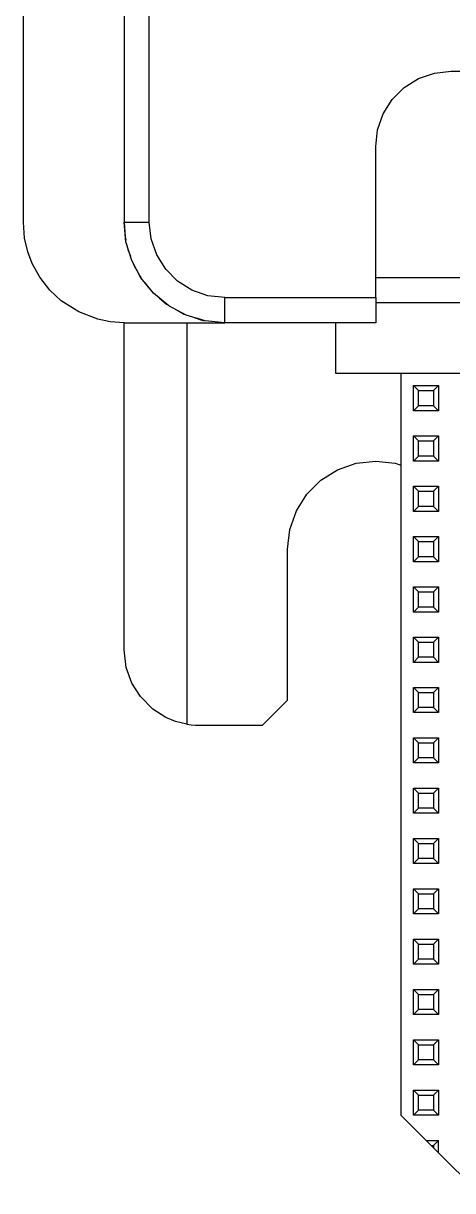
# Model space of a CAD drawing. Header units: millimetres. Extents: x 0 to 156, y 0 to 155.
# Drawn here: x 0 to 17.06, y 0 to 46.4 of the extents above; entities that cross this region are included whole.
import ezdxf

# ---------------------------------------------------------------- set-up
doc = ezdxf.new("R2010")
doc.units = ezdxf.units.MM

# ---------------------------------------------------------------- blocks, each defined once
blk = doc.blocks.new('CHINT_70dbcf6fe7c4519691b3c42ff544d895_FACE_0')
at = {"color": 141, "linetype": 'Continuous', "true_color": 0x40d9ff}
for p, q in [((14, 36.3), (35, 36.3)), ((14, 35.3), (35, 35.3)), ((6.5, 34.5), (6.5, 18.542)), ((15.7, 31.8), (15.5, 32)), ((15.5, 31), (15.5, 32)), ((15.5, 32), (16.5, 32)), ((15.7, 31.8), (16.3, 31.8)), ((15.7, 31.2), (15.7, 31.8)), ((16.3, 31.8), (16.5, 32)), ((16.3, 31.8), (16.3, 31.2)), ((16.5, 32), (16.5, 31)), ((15.7, 31.2), (15.5, 31)), ((16.3, 31.2), (15.7, 31.2)), ((16.3, 31.2), (16.5, 31)), ((16.5, 31), (15.5, 31)), ((15.7, 29.8), (15.5, 30)), ((15.5, 29), (15.5, 30)), ((15.5, 30), (16.5, 30)), ((15.7, 29.8), (16.3, 29.8)), ((15.7, 29.2), (15.7, 29.8)), ((16.3, 29.8), (16.5, 30)), ((16.3, 29.8), (16.3, 29.2)), ((16.5, 30), (16.5, 29)), ((15.7, 29.2), (15.5, 29)), ((16.5, 29), (15.5, 29)), ((16.3, 29.2), (15.7, 29.2)), ((16.3, 29.2), (16.5, 29)), ((15.7, 27.8), (15.5, 28)), ((15.5, 27), (15.5, 28)), ((15.5, 28), (16.5, 28)), ((16.3, 27.8), (16.5, 28)), ((16.5, 28), (16.5, 27)), ((15.7, 27.8), (16.3, 27.8)), ((15.7, 27.2), (15.7, 27.8)), ((16.3, 27.8), (16.3, 27.2)), ((15.7, 27.2), (15.5, 27)), ((16.5, 27), (15.5, 27)), ((16.3, 27.2), (15.7, 27.2)), ((16.3, 27.2), (16.5, 27)), ((15.7, 25.8), (15.5, 26)), ((15.5, 25), (15.5, 26)), ((15.5, 26), (16.5, 26)), ((16.3, 25.8), (16.5, 26)), ((16.5, 26), (16.5, 25)), ((15.7, 25.8), (16.3, 25.8)), ((15.7, 25.2), (15.7, 25.8)), ((16.3, 25.8), (16.3, 25.2)), ((15.7, 25.2), (15.5, 25)), ((16.3, 25.2), (15.7, 25.2)), ((16.3, 25.2), (16.5, 25)), ((16.5, 25), (15.5, 25)), ((15.7, 23.8), (15.5, 24)), ((15.5, 23), (15.5, 24)), ((15.5, 24), (16.5, 24)), ((15.7, 23.8), (16.3, 23.8)), ((15.7, 23.2), (15.7, 23.8)), ((16.3, 23.8), (16.5, 24)), ((16.3, 23.8), (16.3, 23.2)), ((16.5, 24), (16.5, 23)), ((15.7, 23.2), (15.5, 23)), ((16.5, 23), (15.5, 23)), ((16.3, 23.2), (15.7, 23.2)), ((16.3, 23.2), (16.5, 23)), ((15.7, 21.8), (15.5, 22)), ((15.5, 21), (15.5, 22)), ((15.5, 22), (16.5, 22)), ((16.3, 21.8), (16.5, 22)), ((16.5, 22), (16.5, 21)), ((15.7, 21.8), (16.3, 21.8)), ((15.7, 21.2), (15.7, 21.8)), ((16.3, 21.8), (16.3, 21.2)), ((15.7, 21.2), (15.5, 21)), ((16.5, 21), (15.5, 21)), ((16.3, 21.2), (15.7, 21.2)), ((16.3, 21.2), (16.5, 21)), ((15.7, 19.8), (15.5, 20)), ((15.5, 19), (15.5, 20)), ((15.5, 20), (16.5, 20)), ((16.3, 19.8), (16.5, 20)), ((16.5, 20), (16.5, 19)), ((15.7, 19.8), (16.3, 19.8)), ((15.7, 19.2), (15.7, 19.8)), ((16.3, 19.8), (16.3, 19.2)), ((15.7, 19.2), (15.5, 19)), ((16.3, 19.2), (15.7, 19.2)), ((16.3, 19.2), (16.5, 19)), ((16.5, 19), (15.5, 19)), ((15.7, 17.8), (15.5, 18)), ((15.5, 17), (15.5, 18)), ((15.5, 18), (16.5, 18)), ((15.7, 17.8), (16.3, 17.8)), ((15.7, 17.2), (15.7, 17.8)), ((16.3, 17.8), (16.5, 18)), ((16.3, 17.8), (16.3, 17.2)), ((16.5, 18), (16.5, 17)), ((15.7, 17.2), (15.5, 17)), ((16.3, 17.2), (15.7, 17.2)), ((16.3, 17.2), (16.5, 17)), ((16.5, 17), (15.5, 17)), ((15.7, 15.8), (15.5, 16)), ((15.5, 15), (15.5, 16)), ((15.5, 16), (16.5, 16)), ((15.7, 15.8), (16.3, 15.8)), ((15.7, 15.2), (15.7, 15.8)), ((16.3, 15.8), (16.5, 16)), ((16.3, 15.8), (16.3, 15.2)), ((16.5, 16), (16.5, 15)), ((15.7, 15.2), (15.5, 15)), ((16.5, 15), (15.5, 15)), ((16.3, 15.2), (15.7, 15.2)), ((16.3, 15.2), (16.5, 15)), ((15.7, 13.8), (15.5, 14)), ((15.5, 13), (15.5, 14)), ((15.5, 14), (16.5, 14)), ((16.3, 13.8), (16.5, 14)), ((16.5, 14), (16.5, 13)), ((15.7, 13.8), (16.3, 13.8)), ((15.7, 13.2), (15.7, 13.8)), ((16.3, 13.8), (16.3, 13.2)), ((15.7, 13.2), (15.5, 13)), ((16.5, 13), (15.5, 13)), ((16.3, 13.2), (15.7, 13.2)), ((16.3, 13.2), (16.5, 13)), ((15.7, 11.8), (15.5, 12)), ((15.5, 11), (15.5, 12)), ((15.5, 12), (16.5, 12)), ((15.7, 11.8), (16.3, 11.8)), ((15.7, 11.2), (15.7, 11.8)), ((16.3, 11.8), (16.5, 12)), ((16.3, 11.8), (16.3, 11.2)), ((16.5, 12), (16.5, 11)), ((15.7, 11.2), (15.5, 11)), ((16.3, 11.2), (15.7, 11.2)), ((16.3, 11.2), (16.5, 11)), ((16.5, 11), (15.5, 11)), ((15.7, 9.8), (15.5, 10)), ((15.5, 9), (15.5, 10)), ((15.5, 10), (16.5, 10)), ((15.7, 9.8), (16.3, 9.8)), ((15.7, 9.2), (15.7, 9.8)), ((16.3, 9.8), (16.5, 10)), ((16.3, 9.8), (16.3, 9.2)), ((16.5, 10), (16.5, 9)), ((15.7, 9.2), (15.5, 9)), ((16.5, 9), (15.5, 9)), ((16.3, 9.2), (15.7, 9.2)), ((16.3, 9.2), (16.5, 9)), ((15.7, 7.8), (15.5, 8)), ((15.5, 7), (15.5, 8)), ((15.5, 8), (16.5, 8)), ((16.3, 7.8), (16.5, 8)), ((16.5, 8), (16.5, 7)), ((15.7, 7.8), (16.3, 7.8)), ((15.7, 7.2), (15.7, 7.8)), ((16.3, 7.8), (16.3, 7.2)), ((15.7, 7.2), (15.5, 7)), ((16.5, 7), (15.5, 7)), ((16.3, 7.2), (15.7, 7.2)), ((16.3, 7.2), (16.5, 7)), ((15.7, 5.8), (15.5, 6)), ((15.5, 5), (15.5, 6)), ((15.5, 6), (16.5, 6)), ((15.7, 5.8), (16.3, 5.8)), ((15.7, 5.2), (15.7, 5.8)), ((16.3, 5.8), (16.5, 6)), ((16.3, 5.8), (16.3, 5.2)), ((16.5, 6), (16.5, 5)), ((15.7, 5.2), (15.5, 5)), ((16.3, 5.2), (15.7, 5.2)), ((16.3, 5.2), (16.5, 5)), ((16.5, 5), (15.5, 5)), ((15.7, 3.8), (15.5, 4)), ((15.5, 3), (15.5, 4)), ((15.5, 4), (16.5, 4)), ((15.7, 3.8), (16.3, 3.8)), ((15.7, 3.2), (15.7, 3.8)), ((16.3, 3.8), (16.5, 4)), ((16.3, 3.8), (16.3, 3.2)), ((16.5, 4), (16.5, 3)), ((15.7, 3.2), (15.5, 3)), ((16.5, 3), (15.5, 3)), ((16.3, 3.2), (15.7, 3.2)), ((16.3, 3.2), (16.5, 3)), ((16.3, 1.8), (16.5, 2)), ((16.2, 1.8), (16.3, 1.8)), ((16.3, 1.7), (16.2, 1.8)), ((16.3, 1.8), (16.3, 1.7))]:
    blk.add_line(p, q, dxfattribs=at)
for points in [[(4, 34.5), (3.454, 34.536), (2.954, 34.638), (2.202, 34.927), (1.505, 35.374), (1.047, 35.8), (0.649, 36.313), (0.355, 36.853), (0.179, 37.319), (0.051, 37.856), (0, 38.5), (0, 116.5), (0.043, 117.092), (0.152, 117.591), (0.386, 118.214), (0.636, 118.666), (1.107, 119.263), (1.693, 119.768), (2.38, 120.157), (3.134, 120.407), (4, 120.5)], [(4, 50.736), (4, 38.5), (5, 38.5), (5, 50.5)], [(14, 35.5), (14, 41.5), (14.075, 42.168), (14.297, 42.802), (14.655, 43.37), (15.13, 43.845), (15.698, 44.203), (16.332, 44.425), (17, 44.5), (32, 44.5), (32.668, 44.425), (33.302, 44.203), (33.87, 43.845), (34.345, 43.37), (34.703, 42.802), (34.925, 42.168), (35, 41.5), (35, 35.5)], [(8, 34.5), (7.22, 34.577), (6.469, 34.804), (5.778, 35.174), (5.172, 35.672), (4.674, 36.278), (4.304, 36.969), (4.077, 37.72), (4, 38.5)], [(4, 38.5), (4.043, 37.908), (4.071, 37.778)], [(8, 35.5), (7.332, 35.575), (6.698, 35.797), (6.13, 36.155), (5.655, 36.63), (5.297, 37.198), (5.075, 37.832), (5, 38.5)], [(4.102, 37.636), (4.152, 37.409), (4.251, 37.144)], [(4.347, 36.889), (4.386, 36.786), (4.636, 36.334), (4.661, 36.301)], [(4.827, 36.091), (5.107, 35.737), (5.146, 35.703)], [(4, 34.5), (8, 34.5), (8, 35.5), (14, 35.5)], [(5.414, 35.473), (5.693, 35.232), (5.736, 35.208)], [(14, 35.5), (14, 34.5), (8, 34.5)], [(6.1, 35.002), (6.38, 34.843), (6.425, 34.828)], [(6.5, 18.542), (6.044, 18.653), (5.667, 18.808), (5.148, 19.142), (4.65, 19.636), (4.305, 20.169), (4.079, 20.793), (4, 21.5), (4, 34.5)], [(6.786, 34.708), (7.134, 34.593), (7.185, 34.587)], [(12.4, 34.5), (12.4, 32.5), (47.6, 32.5), (47.6, 34.5)], [(15, 32.5), (15, 3), (16, 2)], [(6.5, 18.542), (6.666, 18.519), (6.833, 18.505), (7, 18.5), (9.5, 18.5), (10.5, 19.5), (10.5, 25.5), (10.588, 26.279), (10.847, 27.019), (11.264, 27.682), (11.818, 28.236), (12.481, 28.653), (13.221, 28.912), (14, 29), (14.779, 28.912), (15, 28.835)], [(16.2, 1.8), (16, 2), (16.5, 2)], [(16.3, 1.7), (16.5, 1.5), (16.5, 2)], [(16.5, 1.5), (18, 0), (42, 0), (43.5, 1.5)]]:
    blk.add_lwpolyline(points, dxfattribs=at)
blk = doc.blocks.new('CHINT_70dbcf6fe7c4519691b3c42ff544d895')
at = {"color": 141, "true_color": 0x40d9ff}
blk.add_blockref('CHINT_70dbcf6fe7c4519691b3c42ff544d895_FACE_0', (0, 0), dxfattribs=at)

msp = doc.modelspace()

# ---------------------------------------------------------------- block references
at = {"color": 141, "true_color": 0x40d9ff}
msp.add_blockref('CHINT_70dbcf6fe7c4519691b3c42ff544d895', (0, 0), dxfattribs=at)

doc.saveas('drawing.dxf')
